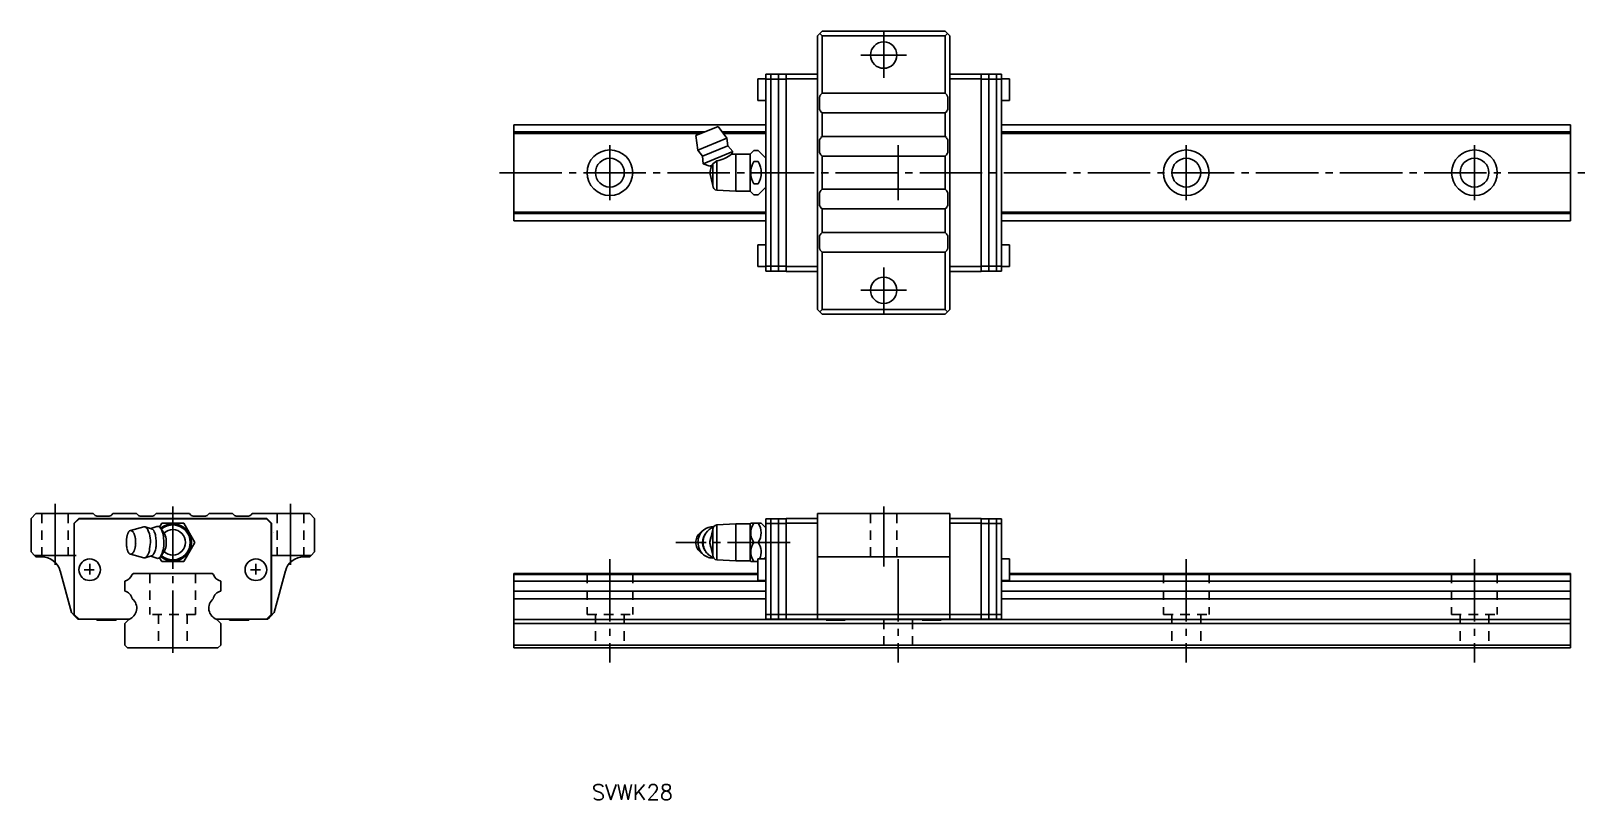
# Model space of a CAD drawing. Extents: x -23 to 300, y 705 to 866.
import ezdxf

# ---------------------------------------------------------------- set-up
doc = ezdxf.new("R2010")
doc.units = 0
doc.linetypes.add('CENTER', pattern=[17.5, 13, -1.5, 1.5, -1.5])
doc.linetypes.add('DASHED', pattern=[3.5, 2, -1.5])
doc.layers.get('0').update_dxf_attribs({"linetype": 'CONTINUOUS'})
doc.layers.add('CENTER', color=1, linetype='CENTER')
doc.styles.get("Standard").update_dxf_attribs({"font": 'txt.shx', "bigfont": '@extfont2.shx'})

msp = doc.modelspace()

# ---------------------------------------------------------------- linework, layer by layer
at = {"color": 7, "linetype": 'CONTINUOUS'}
for p, q in [((141.19, 865.1), (140.69, 864.6)), ((140.69, 807.6), (140.69, 864.6)), ((141.69, 865.6), (141.19, 865.1)), ((141.69, 864.6), (141.19, 865.1)), ((141.69, 865.6), (167.29, 865.6)), ((141.69, 852.65), (141.69, 864.6)), ((141.69, 864.6), (167.29, 864.6)), ((167.79, 865.1), (167.29, 865.6)), ((167.79, 865.1), (167.29, 864.6)), ((167.29, 864.6), (167.29, 852.65)), ((168.29, 864.6), (167.79, 865.1)), ((168.29, 864.6), (168.29, 807.6)), ((128.29, 851.15), (128.29, 855.65)), ((129.99, 855.65), (128.29, 855.65)), ((129.99, 815.6), (129.99, 856.6)), ((129.99, 856.6), (134.19, 856.6)), ((129.99, 855.6), (134.19, 855.6)), ((130.99, 815.6), (130.99, 856.6)), ((132.59, 815.6), (132.59, 856.6)), ((134.19, 856.65), (140.69, 856.65)), ((134.19, 855.65), (134.19, 856.65)), ((134.19, 816.55), (134.19, 855.65)), ((134.19, 855.65), (140.69, 855.65)), ((140.69, 856.1), (140.69, 857.1)), ((140.69, 855.65), (140.69, 856.7)), ((140.69, 816.1), (140.69, 856.1)), ((140.69, 836.1), (140.69, 855.65)), ((140.69, 836.1), (140.69, 855.65)), ((168.29, 856.1), (168.29, 857.1)), ((168.29, 856.7), (168.29, 855.65)), ((174.79, 856.65), (168.29, 856.65)), ((168.29, 816.1), (168.29, 856.1)), ((174.79, 855.65), (168.29, 855.65)), ((168.29, 836.1), (168.29, 855.65)), ((168.29, 855.65), (168.29, 836.1)), ((174.79, 855.65), (174.79, 856.65)), ((178.99, 856.6), (174.79, 856.6)), ((174.79, 816.55), (174.79, 855.65)), ((178.99, 855.6), (174.79, 855.6)), ((176.39, 815.6), (176.39, 856.6)), ((177.99, 815.6), (177.99, 856.6)), ((178.99, 856.6), (178.99, 815.6)), ((180.69, 855.65), (178.99, 855.65)), ((180.69, 851.15), (180.69, 855.65)), ((128.29, 851.15), (129.99, 851.15)), ((141.15, 851.84), (141.14, 851.79)), ((141.14, 851.79), (141.14, 851.74)), ((141.14, 851.74), (141.14, 851.69)), ((141.14, 851.69), (141.14, 849.52)), ((141.17, 851.93), (141.15, 851.88)), ((141.15, 851.88), (141.15, 851.84)), ((141.18, 851.98), (141.17, 851.93)), ((141.19, 852.03), (141.18, 851.98)), ((141.21, 852.07), (141.19, 852.03)), ((141.23, 852.12), (141.21, 852.07)), ((141.25, 852.16), (141.23, 852.12)), ((141.28, 852.2), (141.25, 852.16)), ((141.3, 852.24), (141.28, 852.2)), ((141.33, 852.28), (141.3, 852.24)), ((141.36, 852.32), (141.33, 852.28)), ((141.39, 852.36), (141.36, 852.32)), ((141.43, 852.4), (141.39, 852.36)), ((141.69, 852.65), (141.43, 852.4)), ((167.29, 852.65), (141.69, 852.65)), ((167.54, 852.4), (167.29, 852.65)), ((167.58, 852.36), (167.54, 852.4)), ((167.61, 852.32), (167.58, 852.36)), ((167.64, 852.28), (167.61, 852.32)), ((167.67, 852.24), (167.64, 852.28)), ((167.69, 852.2), (167.67, 852.24)), ((167.72, 852.16), (167.69, 852.2)), ((167.74, 852.12), (167.72, 852.16)), ((167.76, 852.07), (167.74, 852.12)), ((167.78, 852.03), (167.76, 852.07)), ((167.79, 851.98), (167.78, 852.03)), ((167.81, 851.93), (167.79, 851.98)), ((167.82, 851.88), (167.81, 851.93)), ((167.82, 851.84), (167.82, 851.88)), ((167.83, 851.79), (167.82, 851.84)), ((167.83, 851.74), (167.83, 851.79)), ((167.84, 851.69), (167.83, 851.74)), ((167.84, 849.52), (167.84, 851.69)), ((178.99, 851.15), (180.69, 851.15)), ((141.43, 848.81), (141.69, 848.55)), ((141.69, 848.55), (167.29, 848.55)), ((141.69, 843.65), (141.69, 848.55)), ((167.29, 848.55), (167.54, 848.81)), ((167.29, 848.55), (167.29, 843.65)), ((129.99, 846.1), (77.49, 846.1)), ((77.49, 846.1), (77.49, 844.59)), ((117.2, 844.59), (77.49, 844.59)), ((77.49, 844.3), (77.49, 844.59)), ((120, 845.74), (115.38, 843.83)), ((121.85, 843.26), (120, 845.74)), ((129.99, 844.59), (120.86, 844.59)), ((297.49, 846.1), (178.99, 846.1)), ((297.49, 844.59), (178.99, 844.59)), ((297.49, 844.59), (297.49, 846.1)), ((297.49, 844.59), (297.49, 844.3)), ((77.49, 827.9), (77.49, 844.3)), ((116.52, 844.3), (77.49, 844.3)), ((115.38, 843.83), (115.82, 840.77)), ((121.85, 843.26), (115.82, 840.77)), ((122.03, 841.71), (116.79, 839.55)), ((129.99, 844.3), (121.07, 844.3)), ((122.03, 841.71), (121.85, 843.26)), ((123.07, 840.52), (122.03, 841.71)), ((141.14, 842.69), (141.14, 840.52)), ((141.69, 843.65), (141.43, 843.4)), ((167.29, 843.65), (141.69, 843.65)), ((167.54, 843.4), (167.29, 843.65)), ((167.84, 840.52), (167.84, 842.69)), ((297.49, 844.3), (178.99, 844.3)), ((297.49, 844.3), (297.49, 827.9)), ((115.82, 840.77), (116.79, 839.55)), ((116.79, 839.55), (116.9, 837.97)), ((123.07, 840.52), (116.9, 837.97)), ((116.9, 837.97), (118.29, 837.46)), ((118.76, 837.66), (118.89, 837.92)), ((118.89, 837.92), (119.77, 838.55)), ((118.89, 837.92), (118.89, 833.45)), ((119.77, 838.55), (119.77, 832.46)), ((122.79, 839.93), (123.07, 840.52)), ((123.69, 839.98), (122.79, 839.93)), ((122.79, 839.92), (122.79, 839.93)), ((122.79, 839.93), (122.79, 839.93)), ((123.69, 839.98), (123.69, 832.23)), ((126.69, 839.98), (123.69, 839.98)), ((127.43, 840.72), (126.69, 839.98)), ((126.69, 839.98), (126.69, 832.23)), ((127.43, 840.72), (128.37, 840.72)), ((127.43, 838.41), (128.37, 838.41)), ((129.99, 839.1), (128.37, 840.72)), ((141.43, 839.81), (141.69, 839.55)), ((141.69, 839.55), (167.29, 839.55)), ((141.69, 839.55), (141.69, 832.65)), ((167.29, 839.55), (167.54, 839.81)), ((167.29, 832.65), (167.29, 839.55)), ((118.29, 837.46), (118.76, 837.66)), ((118.62, 837.6), (118.29, 836.1)), ((118.29, 836.1), (118.89, 833.45)), ((140.69, 836.1), (140.69, 816.55)), ((140.69, 816.55), (140.69, 836.1)), ((141.69, 837.75), (141.69, 834.45)), ((167.29, 834.45), (167.29, 837.75)), ((168.29, 836.1), (168.29, 816.55)), ((168.29, 836.1), (168.29, 816.55)), ((119.77, 832.46), (123.69, 832.23)), ((123.69, 832.23), (126.69, 832.23)), ((126.69, 832.23), (127.43, 831.48)), ((127.43, 833.79), (128.37, 833.79)), ((127.43, 831.48), (128.37, 831.48)), ((128.37, 831.48), (129.99, 833.1)), ((141.14, 829.52), (141.14, 831.69)), ((141.43, 832.4), (141.69, 832.65)), ((141.69, 832.65), (167.29, 832.65)), ((167.29, 832.65), (167.54, 832.4)), ((167.84, 831.69), (167.84, 829.52)), ((141.69, 828.55), (141.43, 828.81)), ((167.29, 828.55), (141.69, 828.55)), ((141.69, 828.55), (141.69, 823.65)), ((167.54, 828.81), (167.29, 828.55)), ((167.29, 823.65), (167.29, 828.55)), ((129.99, 827.9), (77.49, 827.9)), ((77.49, 827.9), (77.49, 827.62)), ((129.99, 827.62), (77.49, 827.62)), ((77.49, 826.1), (77.49, 827.62)), ((129.99, 826.1), (77.49, 826.1)), ((297.49, 827.9), (178.99, 827.9)), ((297.49, 827.62), (178.99, 827.62)), ((297.49, 826.1), (178.99, 826.1)), ((297.49, 827.62), (297.49, 827.9)), ((297.49, 827.62), (297.49, 826.1)), ((141.14, 820.52), (141.14, 822.69)), ((141.43, 823.4), (141.69, 823.65)), ((141.69, 823.65), (167.29, 823.65)), ((167.29, 823.65), (167.54, 823.4)), ((167.84, 822.69), (167.84, 820.52)), ((129.99, 821.05), (128.29, 821.05)), ((128.29, 821.05), (128.29, 816.55)), ((141.14, 820.47), (141.14, 820.52)), ((141.14, 820.42), (141.14, 820.47)), ((141.15, 820.37), (141.14, 820.42)), ((141.15, 820.32), (141.15, 820.37)), ((141.17, 820.27), (141.15, 820.32)), ((141.18, 820.23), (141.17, 820.27)), ((141.19, 820.18), (141.18, 820.23)), ((141.21, 820.13), (141.19, 820.18)), ((141.23, 820.09), (141.21, 820.13)), ((141.25, 820.05), (141.23, 820.09)), ((141.28, 820), (141.25, 820.05)), ((141.3, 819.96), (141.28, 820)), ((141.33, 819.92), (141.3, 819.96)), ((141.36, 819.88), (141.33, 819.92)), ((141.39, 819.85), (141.36, 819.88)), ((141.43, 819.81), (141.39, 819.85)), ((141.69, 819.55), (141.43, 819.81)), ((167.29, 819.55), (141.69, 819.55)), ((141.69, 819.55), (141.69, 807.6)), ((167.54, 819.81), (167.29, 819.55)), ((167.29, 807.6), (167.29, 819.55)), ((167.58, 819.85), (167.54, 819.81)), ((167.61, 819.88), (167.58, 819.85)), ((167.64, 819.92), (167.61, 819.88)), ((167.67, 819.96), (167.64, 819.92)), ((167.69, 820), (167.67, 819.96)), ((167.72, 820.05), (167.69, 820)), ((167.74, 820.09), (167.72, 820.05)), ((167.76, 820.13), (167.74, 820.09)), ((167.78, 820.18), (167.76, 820.13)), ((167.79, 820.23), (167.78, 820.18)), ((167.81, 820.27), (167.79, 820.23)), ((167.82, 820.32), (167.81, 820.27)), ((167.83, 820.42), (167.82, 820.37)), ((167.82, 820.37), (167.82, 820.32)), ((167.84, 820.52), (167.83, 820.47)), ((167.83, 820.47), (167.83, 820.42)), ((180.69, 821.05), (178.99, 821.05)), ((180.69, 821.05), (180.69, 816.55)), ((128.29, 816.55), (129.99, 816.55)), ((129.99, 816.6), (134.19, 816.6)), ((129.99, 815.6), (134.19, 815.6)), ((134.19, 816.55), (140.69, 816.55)), ((134.19, 816.55), (134.19, 815.55)), ((134.19, 815.55), (140.69, 815.55)), ((140.69, 815.5), (140.69, 816.55)), ((140.69, 816.1), (140.69, 815.1)), ((174.79, 816.55), (168.29, 816.55)), ((168.29, 816.55), (168.29, 815.5)), ((168.29, 816.1), (168.29, 815.1)), ((174.79, 815.55), (168.29, 815.55)), ((178.99, 816.6), (174.79, 816.6)), ((174.79, 816.55), (174.79, 815.55)), ((178.99, 815.6), (174.79, 815.6)), ((178.99, 816.55), (180.69, 816.55)), ((140.69, 807.6), (141.19, 807.1)), ((141.69, 807.6), (141.19, 807.1)), ((141.19, 807.1), (141.69, 806.6)), ((141.69, 807.6), (167.29, 807.6)), ((141.69, 806.6), (167.29, 806.6)), ((167.79, 807.1), (167.29, 807.6)), ((167.29, 806.6), (167.79, 807.1)), ((167.79, 807.1), (168.29, 807.6)), ((-22.01, 765.1), (-23.01, 764.1)), ((-23.01, 764.1), (-23.01, 757.1)), ((-20.76, 765.1), (-22.01, 765.1)), ((-15.26, 765.1), (-20.76, 765.1)), ((-10.06, 765.1), (-15.26, 765.1)), ((-13.06, 764.1), (-14.06, 763.1)), ((-13.01, 764), (-14.01, 763)), ((-13.01, 764), (-14.01, 763)), ((-13.51, 765.1), (-12.01, 765.1)), ((26.04, 764.1), (-13.06, 764.1)), ((-13.01, 764), (6.49, 764)), ((6.49, 764), (-13.01, 764)), ((-9.81, 764.85), (-10.06, 765.1)), ((-6.93, 764.55), (-9.1, 764.55)), ((-5.96, 765.1), (-6.22, 764.85)), ((-1.06, 765.1), (-5.96, 765.1)), ((-0.81, 764.85), (-1.06, 765.1)), ((2.07, 764.55), (-0.1, 764.55)), ((3.04, 765.1), (2.78, 764.85)), ((9.94, 765.1), (3.04, 765.1)), ((8.14, 765.1), (4.84, 765.1)), ((4.84, 765.1), (8.14, 765.1)), ((6.49, 764), (25.99, 764)), ((6.49, 764), (25.99, 764)), ((25.99, 764), (6.49, 764)), ((10.19, 764.85), (9.94, 765.1)), ((13.07, 764.55), (10.9, 764.55)), ((14.04, 765.1), (13.78, 764.85)), ((18.94, 765.1), (14.04, 765.1)), ((19.19, 764.85), (18.94, 765.1)), ((22.07, 764.55), (19.9, 764.55)), ((23.04, 765.1), (22.78, 764.85)), ((28.24, 765.1), (23.04, 765.1)), ((24.99, 765.1), (26.49, 765.1)), ((25.99, 764), (26.99, 763)), ((25.99, 764), (26.99, 763)), ((25.99, 764), (26.99, 763)), ((26.04, 764.1), (27.04, 763.1)), ((28.24, 765.1), (33.74, 765.1)), ((34.99, 765.1), (33.74, 765.1)), ((35.99, 764.1), (34.99, 765.1)), ((35.99, 757.1), (35.99, 764.1)), ((129.99, 764), (129.99, 743.1)), ((129.99, 764), (134.19, 764)), ((130.99, 743.1), (130.99, 764)), ((132.59, 743.1), (132.59, 764)), ((134.19, 764.1), (140.69, 764.1)), ((134.19, 764.1), (134.19, 763.1)), ((168.29, 765.1), (140.69, 765.1)), ((140.69, 765.1), (140.69, 764.1)), ((140.69, 764.1), (140.69, 757.6)), ((168.29, 765.1), (168.29, 764.1)), ((174.79, 764.1), (168.29, 764.1)), ((168.29, 764.1), (168.29, 757.6)), ((174.79, 764.1), (174.79, 763.1)), ((178.99, 764), (174.79, 764)), ((176.39, 743.1), (176.39, 764)), ((177.99, 743.1), (177.99, 764)), ((178.99, 764), (178.99, 743.1)), ((-14.06, 763.1), (-14.06, 744.1)), ((-14.01, 763), (-14.01, 753.4)), ((-14.01, 763), (-14.01, 755.9)), ((0.44, 762.35), (-2.3, 761.59)), ((0.72, 762.34), (0.44, 762.35)), ((2.09, 761.92), (0.72, 762.34)), ((3.17, 762.41), (1.95, 761.96)), ((3.71, 762.3), (4.18, 763.1)), ((4.34, 761.52), (3.92, 762.08)), ((4.18, 763.1), (8.79, 763.1)), ((4.67, 761.04), (4.34, 761.52)), ((4.93, 760.54), (4.67, 761.04)), ((8.79, 763.1), (11.1, 759.1)), ((26.99, 763), (26.99, 753.4)), ((26.99, 763), (26.99, 755.9)), ((26.99, 763), (26.99, 755.9)), ((27.04, 763.1), (27.04, 744.1)), ((116.99, 761.68), (116.28, 761.08)), ((118.89, 761.75), (118.29, 759.1)), ((118.89, 761.75), (118.89, 756.45)), ((123.69, 762.98), (119.77, 762.75)), ((119.77, 762.75), (119.77, 755.46)), ((126.69, 762.98), (123.69, 762.98)), ((123.69, 762.98), (123.69, 755.23)), ((126.81, 763.1), (126.69, 762.98)), ((126.69, 762.98), (126.69, 755.23)), ((126.81, 763.1), (127.43, 763.1)), ((127.43, 763.1), (128.37, 763.1)), ((128.37, 763.1), (128.99, 763.1)), ((129.99, 762.1), (128.99, 763.1)), ((129.99, 763), (134.19, 763)), ((134.19, 763.1), (140.69, 763.1)), ((134.19, 763.1), (134.19, 744.1)), ((174.79, 763.1), (168.29, 763.1)), ((174.79, 763.1), (174.79, 744.1)), ((178.99, 763), (174.79, 763)), ((-23.01, 757.1), (-22.31, 756.4)), ((4.34, 756.68), (4.67, 757.17)), ((4.67, 757.17), (4.93, 757.67)), ((11.1, 759.1), (8.79, 755.1)), ((35.29, 756.4), (35.99, 757.1)), ((118.29, 759.1), (118.89, 756.45)), ((127.43, 759.1), (128.37, 759.1)), ((140.69, 757.6), (140.69, 744.1)), ((168.29, 757.6), (168.29, 744.1)), ((-22.31, 756.4), (-22.01, 756.1)), ((-22.31, 756.4), (-20.76, 756.4)), ((-22.01, 756.1), (-20.82, 756.1)), ((-20.76, 756.4), (-15.26, 756.4)), ((-15.26, 756.4), (-13.61, 756.4)), ((-10.81, 754.6), (-10.81, 752.4)), ((-2.3, 756.62), (0.44, 755.86)), ((0.72, 755.87), (0.44, 755.86)), ((0.72, 755.87), (2.09, 756.29)), ((1.95, 756.24), (3.17, 755.8)), ((4.18, 755.1), (3.71, 755.91)), ((3.92, 756.12), (4.34, 756.68)), ((8.79, 755.1), (4.18, 755.1)), ((23.79, 754.6), (23.79, 752.4)), ((27.04, 756.4), (28.24, 756.4)), ((33.74, 756.4), (28.24, 756.4)), ((33.74, 756.4), (35.29, 756.4)), ((34.99, 756.1), (33.79, 756.1)), ((35.29, 756.4), (34.99, 756.1)), ((119.77, 755.46), (123.69, 755.23)), ((123.69, 755.23), (126.69, 755.23)), ((126.69, 755.23), (126.81, 755.1)), ((127.43, 755.1), (126.81, 755.1)), ((127.43, 755.1), (128.29, 755.1)), ((128.29, 755.65), (128.29, 751.15)), ((129.99, 755.65), (128.29, 755.65)), ((129.54, 755.65), (129.99, 756.1)), ((140.69, 756.1), (168.29, 756.1)), ((180.69, 755.65), (178.99, 755.65)), ((180.69, 755.65), (180.69, 751.15)), ((-16.95, 753.14), (-14.63, 744.47)), ((-14.01, 753.4), (-14.01, 744.1)), ((-14.01, 750.9), (-14.01, 744.1)), ((-11.96, 753.4), (-9.86, 753.4)), ((-3.51, 751.04), (-3.51, 748.97)), ((-1.71, 752.6), (-2, 752.44)), ((14.69, 752.6), (-1.71, 752.6)), ((14.69, 752.6), (14.97, 752.44)), ((16.49, 751.04), (16.49, 748.97)), ((22.64, 753.4), (24.74, 753.4)), ((26.99, 753.4), (26.99, 744.1)), ((26.99, 750.9), (26.99, 744.1)), ((26.99, 750.9), (26.99, 744.1)), ((29.92, 753.14), (27.6, 744.47)), ((128.29, 752.6), (77.49, 752.6)), ((77.49, 752.6), (77.49, 752.44)), ((128.29, 752.44), (77.49, 752.44)), ((77.49, 751.04), (77.49, 752.44)), ((129.99, 751.04), (77.49, 751.04)), ((77.49, 751.04), (77.49, 748.97)), ((128.29, 751.15), (129.99, 751.15)), ((178.99, 751.15), (180.69, 751.15)), ((297.49, 751.04), (178.99, 751.04)), ((297.49, 752.6), (180.69, 752.6)), ((297.49, 752.44), (180.69, 752.44)), ((297.49, 752.44), (297.49, 752.6)), ((297.49, 752.44), (297.49, 751.04)), ((297.49, 748.97), (297.49, 751.04)), ((129.99, 748.97), (77.49, 748.97)), ((77.49, 747.34), (77.49, 748.97)), ((129.99, 747.34), (77.49, 747.34)), ((77.49, 743.05), (77.49, 747.34)), ((297.49, 748.97), (178.99, 748.97)), ((297.49, 747.34), (178.99, 747.34)), ((297.49, 748.97), (297.49, 747.34)), ((297.49, 747.34), (297.49, 743.05)), ((-14.63, 744.47), (-13.61, 743.45)), ((-14.26, 744.1), (-13.26, 743.1)), ((-13.26, 743.1), (-14.26, 744.1)), ((-14.06, 744.1), (-13.06, 743.1)), ((-14.01, 744.1), (-13.01, 743.1)), ((-14.01, 744.1), (-13.01, 743.1)), ((26.99, 744.1), (25.99, 743.1)), ((26.99, 744.1), (25.99, 743.1)), ((26.99, 744.1), (25.99, 743.1)), ((27.04, 744.1), (26.04, 743.1)), ((27.24, 744.1), (26.24, 743.1)), ((27.24, 744.1), (26.24, 743.1)), ((27.6, 744.47), (26.59, 743.45)), ((129.99, 744.1), (134.19, 744.1)), ((134.19, 744.1), (140.69, 744.1)), ((134.19, 744.1), (134.19, 743.1)), ((168.29, 744.1), (140.69, 744.1)), ((140.69, 744.1), (140.69, 743.1)), ((174.79, 744.1), (168.29, 744.1)), ((168.29, 744.1), (168.29, 743.1)), ((178.99, 744.1), (174.79, 744.1)), ((174.79, 744.1), (174.79, 743.1)), ((-13.61, 743.45), (-13.26, 743.1)), ((-13.26, 743.1), (-13.06, 743.1)), ((-13.06, 743.1), (-13.01, 743.1)), ((-13.01, 743.1), (-7.85, 743.1)), ((-13.01, 743.1), (-7.85, 743.1)), ((-9.31, 743.1), (-9.31, 742.9)), ((-5.31, 742.9), (-9.31, 742.9)), ((-7.85, 743.1), (-3.93, 743.1)), ((-7.85, 743.1), (-3.93, 743.1)), ((-5.31, 742.9), (-5.31, 743.1)), ((-3.93, 743.1), (-2.54, 743.1)), ((-3.93, 743.1), (-2.54, 743.1)), ((-2.67, 743.05), (-3.51, 742.2)), ((-3.51, 742.2), (-3.51, 737.7)), ((16.9, 743.1), (15.51, 743.1)), ((16.9, 743.1), (15.51, 743.1)), ((16.9, 743.1), (15.51, 743.1)), ((15.64, 743.05), (16.49, 742.2)), ((16.49, 742.2), (16.49, 737.7)), ((20.82, 743.1), (16.9, 743.1)), ((20.82, 743.1), (16.9, 743.1)), ((20.82, 743.1), (16.9, 743.1)), ((18.29, 743.1), (18.29, 742.9)), ((18.29, 742.9), (22.29, 742.9)), ((25.99, 743.1), (20.82, 743.1)), ((25.99, 743.1), (20.82, 743.1)), ((25.99, 743.1), (20.82, 743.1)), ((22.29, 742.9), (22.29, 743.1)), ((26.04, 743.1), (25.99, 743.1)), ((26.24, 743.1), (26.04, 743.1)), ((26.24, 743.1), (26.59, 743.45)), ((122.49, 743.05), (77.49, 743.05)), ((77.49, 743.05), (77.49, 742.2)), ((297.49, 742.2), (77.49, 742.2)), ((77.49, 742.2), (77.49, 737.7)), ((142.49, 743.05), (122.49, 743.05)), ((129.99, 743.1), (134.19, 743.1)), ((134.19, 743.1), (140.69, 743.1)), ((168.29, 743.1), (140.69, 743.1)), ((142.49, 743.1), (142.49, 742.9)), ((142.49, 742.9), (146.49, 742.9)), ((146.49, 742.9), (146.49, 743.1)), ((162.49, 743.05), (146.49, 743.05)), ((162.49, 743.1), (162.49, 742.9)), ((162.49, 742.9), (166.49, 742.9)), ((166.49, 742.9), (166.49, 743.1)), ((297.49, 743.05), (166.49, 743.05)), ((174.79, 743.1), (168.29, 743.1)), ((178.99, 743.1), (174.79, 743.1)), ((297.49, 742.2), (297.49, 743.05)), ((297.49, 737.7), (297.49, 742.2)), ((-3.51, 737.7), (-2.91, 737.1)), ((16.49, 737.7), (15.89, 737.1)), ((297.49, 737.7), (77.49, 737.7)), ((77.49, 737.7), (77.49, 737.1)), ((297.49, 737.1), (297.49, 737.7)), ((-2.91, 737.1), (15.89, 737.1)), ((297.49, 737.1), (77.49, 737.1))]:
    msp.add_line(p, q, dxfattribs=at)
at = {"color": 3, "linetype": 'DASHED'}
for p, q in [((-20.76, 765.1), (-20.76, 756.4)), ((-15.26, 765.1), (-15.26, 756.4)), ((28.24, 765.1), (28.24, 756.4)), ((33.74, 765.1), (33.74, 756.4)), ((151.74, 765.1), (151.74, 756.1)), ((157.24, 765.1), (157.24, 756.1)), ((1.74, 752.6), (1.74, 744.1)), ((11.24, 752.6), (11.24, 744.1)), ((92.74, 752.6), (92.74, 744.1)), ((102.24, 752.6), (102.24, 744.1)), ((212.74, 752.6), (212.74, 744.1)), ((222.24, 752.6), (222.24, 744.1)), ((272.74, 752.6), (272.74, 744.1)), ((282.24, 752.6), (282.24, 744.1)), ((11.24, 744.1), (1.74, 744.1)), ((3.49, 744.1), (3.49, 737.1)), ((9.49, 744.1), (9.49, 737.1)), ((92.74, 744.1), (102.24, 744.1)), ((94.49, 744.1), (94.49, 737.1)), ((100.49, 744.1), (100.49, 737.1)), ((212.74, 744.1), (222.24, 744.1)), ((214.49, 744.1), (214.49, 737.1)), ((220.49, 744.1), (220.49, 737.1)), ((272.74, 744.1), (282.24, 744.1)), ((274.49, 744.1), (274.49, 737.1)), ((280.49, 744.1), (280.49, 737.1)), ((154.49, 743.05), (154.49, 737.1)), ((160.49, 743.05), (160.49, 737.1))]:
    msp.add_line(p, q, dxfattribs=at)
at = {"color": 7, "linetype": 'CONTINUOUS'}
for centre, radius in [((154.49, 860.6), 2.75), ((97.49, 836.1), 4.75), ((97.49, 836.1), 3), ((217.49, 836.1), 4.75), ((217.49, 836.1), 3), ((277.49, 836.1), 4.75), ((277.49, 836.1), 3), ((154.49, 811.6), 2.75), ((-10.81, 753.4), 2.25), ((23.79, 753.4), 2.25)]:
    msp.add_circle(centre, radius, dxfattribs=at)
for centre, radius, start, end in [((142.14, 849.52), 1, 180, 225), ((166.84, 849.52), 1, 315, 0), ((142.14, 842.69), 1, 135, 180), ((166.84, 842.69), 1, 0, 45), ((118.37, 845.66), 7.24, 281.1312, 307.648), ((131.43, 836.1), 4.62, 150.0092, 209.9908), ((124.37, 836.1), 4.62, 330.0001, 29.9999), ((142.14, 840.52), 1, 180, 225), ((166.84, 840.52), 1, 315, 0), ((119.89, 833.45), 1, 180, 263.2229), ((142.14, 831.69), 1, 135, 180), ((166.84, 831.69), 1, 0, 45), ((142.14, 829.52), 1, 180, 225), ((166.84, 829.52), 1, 315, 0), ((142.14, 822.69), 1, 135, 180), ((166.84, 822.69), 1, 0, 45), ((-9.1, 765.55), 1, 225, 270), ((-6.93, 765.55), 1, 270, 315), ((-0.1, 765.55), 1, 225, 270), ((2.07, 765.55), 1, 270, 315), ((10.9, 765.55), 1, 225, 270), ((13.07, 765.55), 1, 270, 315), ((19.9, 765.55), 1, 225, 270), ((22.07, 765.55), 1, 270, 315), ((-1.4, 759.98), 1.68, 165.9229, 172.8665), ((-8.57, 761.78), 5.71, 345.9229, 347.9835), ((-1.51, 760.27), 1.51, 160.0922, 167.9835), ((-24.78, 768.7), 23.24, 340.0922, 340.6158), ((-1.74, 760.6), 1.18, 149.9462, 160.6158), ((-0.68, 759.98), 2.41, 144.2871, 149.9462), ((-2.24, 761.1), 0.49, 97.1639, 144.2871), ((-2.35, 760.96), 0.628, 42.7713, 85.8209), ((-3.17, 760.2), 1.76, 34.4113, 42.7713), ((-2.86, 760.41), 1.37, 24.8028, 34.4113), ((-7.17, 758.42), 6.13, 22.7591, 24.8028), ((-3.22, 760.08), 1.84, 16.1339, 22.7591), ((-34.87, 750.92), 34.79, 15.7913, 16.1339), ((-3.43, 759.81), 2.12, 10.2366, 15.7913), ((0.3, 761.34), 1.08, 21.0278, 67.2834), ((-19.26, 753.83), 22.03, 18.6519, 21.0278), ((-2.37, 759.53), 4.21, 354.2322, 18.6519), ((1.5, 760.66), 1.39, 55.0676, 65.0564), ((1.93, 761.27), 0.646, 25.4744, 55.0676), ((22.95, 771.28), 22.64, 205.4744, 206.7542), ((1.49, 760.46), 1.4, 7.3483, 26.7542), ((27.92, 763.87), 25.26, 187.3483, 189.748), ((3.35, 761.93), 0.511, 60.8171, 110.5992), ((3.11, 761.52), 0.984, 34.9878, 60.8171), ((1.28, 760.23), 3.23, 7.3525, 34.9878), ((6.49, 759.1), 3.88, 229.2393, 130.7607), ((6.49, 759.1), 3.64, 229.0058, 130.9942), ((-17.57, 757.8), 22.23, 3.3561, 7.3525), ((6.49, 759.1), 2.65, 226.8285, 133.1715), ((-0.18, 759.1), 5.31, 344.3386, 15.6614), ((26.99, 761.88), 0.8, 307.9799, 308.6821), ((35.49, 761.63), 0.8, 307.9799, 308.6822), ((117.83, 759.22), 2.43, 129.9202, 156.3696), ((119.27, 759.12), 3.45, 155.8923, 180.1998), ((119.12, 759.18), 3.29, 130.7852, 155.8923), ((119.93, 759.09), 3.14, 141.4466, 179.7942), ((118.84, 759.51), 2.86, 85.1547, 130.7852), ((120.5, 759.08), 3.61, 146.9357, 163.2854), ((120.09, 759.35), 3.11, 109.6894, 146.9357), ((119.89, 761.75), 1, 96.7771, 180), ((130.35, 761.1), 3.54, 145.6279, 214.3721), ((125.44, 761.1), 3.54, 325.6279, 34.3721), ((-6.86, 759.39), 3.71, 356.9724, 0.0616), ((-1.33, 759.09), 1.83, 176.9724, 183.2469), ((-6.87, 758.78), 3.72, 0.1617, 3.2469), ((-1.34, 759.39), 1.81, 173.733, 180.0616), ((-1.34, 758.79), 1.81, 180.1617, 186.4986), ((-6.99, 760.01), 3.87, 353.733, 356.7047), ((-7, 758.15), 3.89, 3.5403, 6.4986), ((-1.36, 759.69), 1.77, 170.1836, 176.7047), ((-1.36, 758.5), 1.77, 183.5403, 190.0814), ((-7.36, 760.73), 4.32, 350.1836, 352.8665), ((-7.4, 757.42), 4.37, 7.4277, 10.0814), ((-1.41, 758.21), 1.67, 187.4277, 194.4141), ((-8.74, 756.32), 5.9, 12.4183, 14.4141), ((-1.52, 757.91), 1.5, 192.4183, 200.4132), ((-36.48, 744.9), 35.8, 20.0721, 20.4132), ((-1.76, 757.58), 1.15, 200.0721, 211.1208), ((-2.83, 757.77), 1.33, 324.4048, 334.4057), ((-6.69, 759.62), 5.62, 334.4057, 336.6464), ((-3.2, 758.11), 1.81, 336.6464, 343.3865), ((-29, 765.81), 28.74, 343.3865, 343.8022), ((-3.42, 758.38), 2.1, 343.8022, 349.4059), ((29.61, 765.78), 31.46, 190.2366, 190.607), ((32.71, 751.62), 34.65, 169.0693, 169.4059), ((-3.55, 758.62), 2.28, 349.0693, 354.1585), ((-3.56, 759.57), 2.29, 5.5412, 10.607), ((15.3, 756.69), 16.67, 173.4671, 174.1585), ((14.93, 761.36), 16.29, 185.5412, 186.2483), ((-3.62, 758.86), 2.37, 353.4671, 358.3172), ((-3.62, 759.33), 2.37, 1.408, 6.2483), ((12.31, 759.72), 13.57, 181.408, 182.2531), ((12.39, 758.39), 13.64, 177.4766, 178.3172), ((-3.64, 759.09), 2.4, 357.4766, 2.2531), ((-0.45, 757.59), 2.08, 304.0454, 352.8838), ((-73.48, 766.71), 75.68, 352.8838, 354.2322), ((-17.67, 764.75), 21.76, 338.4782, 340.7177), ((0.36, 758.44), 2.66, 340.7177, 1.156), ((7.95, 758.59), 4.94, 174.0912, 181.156), ((1.24, 759.29), 1.81, 354.0912, 9.748), ((-1.56, 759.07), 6.23, 331.7244, 345.9353), ((-0.49, 758.8), 5.12, 345.9353, 3.3561), ((118.13, 759.09), 2.75, 156.3696, 179.7225), ((118, 759.09), 2.63, 179.7225, 204.1854), ((117.92, 759.05), 2.53, 204.1854, 229.5249), ((119.39, 759.12), 3.56, 180.1998, 203.7081), ((119.04, 758.96), 3.19, 203.7081, 230.0021), ((147.68, 793.93), 48.38, 229.5249, 230.6346), ((119.77, 759.09), 2.98, 179.7942, 196.5767), ((120.36, 759.12), 3.46, 163.2854, 180.3436), ((120.66, 759.13), 3.76, 180.3436, 196.0273), ((120.01, 759.16), 3.23, 196.5767, 217.9131), ((120.24, 759.01), 3.33, 196.0273, 213.7038), ((120.27, 759.02), 3.36, 213.7038, 231.0042), ((120.69, 759.11), 2.4, 154.7068, 179.7781), ((120.75, 759.12), 2.46, 180.3823, 205.1326), ((130.35, 757.1), 3.54, 145.6279, 214.3721), ((125.44, 757.1), 3.54, 335.8385, 34.3721), ((-20.82, 752.1), 4, 15.0009, 89.9991), ((-0.99, 758.05), 2.06, 211.1208, 217.8884), ((-2.24, 757.08), 0.477, 217.8884, 242.119), ((-2.28, 757), 0.381, 242.119, 267.2598), ((-2.33, 757.21), 0.597, 273.2202, 298.7005), ((-2.33, 757.21), 0.589, 298.7005, 314.972), ((-3.04, 757.92), 1.59, 314.972, 324.4048), ((1.79, 757.08), 0.842, 290.5673, 338.4782), ((3.36, 756.69), 0.919, 257.7557, 277.7073), ((3.45, 756.02), 0.242, 277.7073, 306.3092), ((4.43, 754.69), 1.41, 120.5653, 126.3092), ((3.43, 756.39), 0.561, 300.5653, 331.7244), ((33.79, 752.1), 4, 90.0009, 164.9991), ((118.89, 758.79), 2.95, 230.0021, 251.8623), ((118.83, 758.6), 2.76, 251.8623, 275.2328), ((119.98, 758.67), 2.9, 231.0042, 250.9998), ((119.89, 756.45), 1, 180, 263.2229), ((-4, 753.08), 2.1, 283.2606, 342.1056), ((16.97, 753.08), 2.1, 197.8944, 256.7394), ((-4, 746.92), 2.1, 11.6297, 76.7394), ((-3.51, 745.4), 2.5, 289.8363, 50.9443), ((16.49, 745.4), 2.5, 129.0557, 250.1637), ((16.97, 746.92), 2.1, 103.2606, 168.3703)]:
    msp.add_arc(centre, radius, start, end, dxfattribs=at)
at = {"layer": 'CENTER', "color": 1, "linetype": 'CENTER'}
for p, q in [((154.49, 855.85), (154.49, 865.35)), ((159.24, 860.6), (149.74, 860.6)), ((97.49, 841.85), (97.49, 830.35)), ((157.49, 841.85), (157.49, 830.35)), ((217.49, 841.85), (217.49, 830.35)), ((277.49, 841.85), (277.49, 830.35)), ((74.49, 836.1), (300.49, 836.1)), ((154.49, 806.85), (154.49, 816.35)), ((159.24, 811.6), (149.74, 811.6)), ((-18.01, 767.1), (-18.01, 754.4)), ((30.99, 767.1), (30.99, 754.4)), ((6.49, 766.57), (6.49, 734.85)), ((154.49, 766.56), (154.49, 754.06)), ((135, 759.1), (111.25, 759.1)), ((97.49, 755.6), (97.49, 734.1)), ((157.49, 755.6), (157.49, 734.1)), ((217.49, 755.6), (217.49, 734.1)), ((277.49, 755.6), (277.49, 734.1))]:
    msp.add_line(p, q, dxfattribs=at)

# ---------------------------------------------------------------- texts
at = {"color": 7, "linetype": 'CONTINUOUS'}
msp.add_text('SVWK28', height=3.2, dxfattribs=at).set_placement((93.74, 705.45))

doc.saveas('drawing.dxf')
